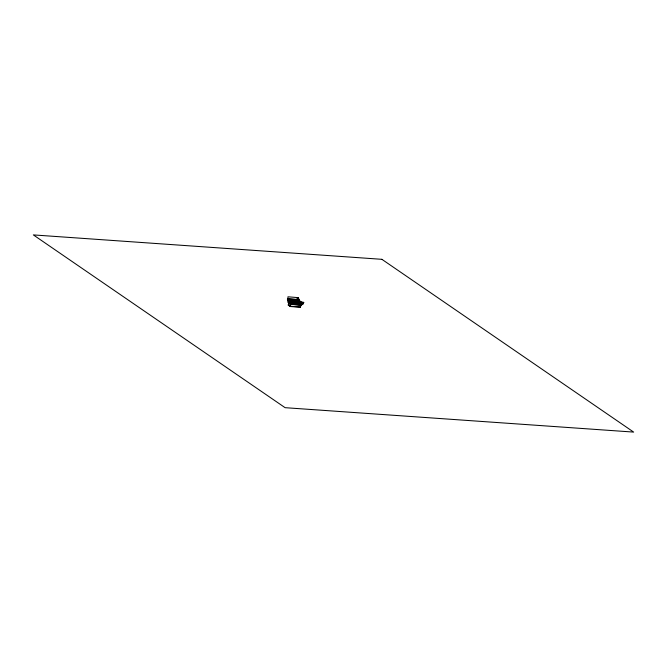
<?xml version="1.0" encoding="UTF-8"?>
<svg xmlns="http://www.w3.org/2000/svg" width="667" height="667" viewBox="0 0 667 667"><rect width="100%" height="100%" fill="white"/><g stroke="black" fill="none" stroke-linecap="round" stroke-linejoin="round"><path stroke-width="1" d="M303.168 303.91L302.835 302.568L302.893 304.16M291.662 302.801L290.437 304.252L291.562 302.768M291.963 302.66L291.371 303.552L292.021 302.693M298.432 300.092L292.079 299.942M288.436 301.392L288.219 300.092M288.427 300.625L289.161 303.727L289.011 302.268M301.826 303.518L300.667 304.577M292.413 302.426L302.676 303.402L302.968 302.985L292.655 302.259L292.363 302.676M288.086 299.591L287.435 299.166M299.158 300.292L287.961 299.658L287.961 296.798L298.449 297.649L298.274 300.375L287.952 299.658L288.002 298.791M302.951 303.168L292.288 302.543L293.463 301.609L303.81 302.685L289.336 301.451L287.694 300.275L287.944 298.866L298.316 299.516L298.399 300.208M296.723 300.6C297.015 301.751 297.832 297.874 296.598 301.176M296.765 300.575L296.565 301.251L296.732 300.367L297.324 300.584M288.444 300.6L288.886 303.068M290.112 304.119L290.67 303.31L290.128 304.06M300.675 304.702L300.375 306.962L290.412 306.27L288.461 304.927L288.861 302.685M297.257 301.459L296.782 300.167L297.215 300.784M297.107 302.251L297.957 299.008L299.942 302.651M287.836 300.317L288.086 298.908M288.194 302.193L288.444 300.775M296.857 304.486L300.934 304.769L300.492 307.254L290.303 306.537L288.252 305.127L288.694 302.643L290.854 302.826M289.086 302.86L289.386 301.426L287.844 300.25M290.387 303.752L290.637 302.343L292.329 303.46L302.51 304.169L302.76 302.76L301.726 302.051L295.623 301.626M290.529 303.785L290.779 302.376L292.379 303.435L292.63 302.026L291.546 301.342L291.296 302.751M290.303 306.537L290.754 304.052L290.412 306.27M291.437 302.785L291.687 301.376L303.777 302.334L302.601 303.243L292.513 302.368M298.766 301.659L299.016 300.25M299.166 300.258L298.908 301.701L296.765 301.526M301.459 305.136L301.709 303.727M290.445 300.917L288.302 300.742L288.052 302.151L291.471 304.435L291.721 303.026L297.774 303.477L291.721 303.026L291.412 304.46L301.601 305.169L301.851 303.76M302.368 304.135L302.618 302.726M296.915 302.576L296.965 302.034L296.69 302.61M297.174 300.517L297.315 299.883L297.182 300.383M297.14 300.534L297.249 299.967L297.132 300.884M296.865 300.4L297.057 299.842M296.773 301.309L297.232 299.766M297.023 300.559L297.115 299.942L296.89 300.584M288.094 299.575L287.377 299.525M296.865 302.284C297.215 302.059 296.373 302.201 297.182 301.984M294.681 300.567L287.46 299.266L295.798 300.367M287.669 299.383L287.569 298.899M296.957 300.3L297.123 299.758M296.882 300.467L297.065 299.9M296.923 300.317L297.073 299.791M296.948 301.409L297.407 300.4M290.437 301.909C289.386 301.884 290.445 303.71 290.387 301.968M288.094 300.067L288.936 303.01M300.3 304.894L300.859 304.235M302.184 303.51L301.551 304.152M302.735 303.143L302.676 303.402M299.925 302.051L300.358 302.801M298.224 299.658L287.911 298.933L289.028 299.55L288.719 300.984L293.813 301.342M291.546 301.342L293.58 301.484M295.631 302.234L299.625 302.518M301.467 305.069L291.479 304.369L290.537 303.718M288.252 305.127L290.287 305.269M299.641 302.109L294.439 301.459M295.339 300.85L299.266 301.426M287.46 299.266L290.462 299.775M292.471 300.108L294.472 300.45M296.657 300.458L297.282 300.692M300.525 304.419L301.601 305.169M288.202 302.118L289.153 302.768M301 302.876L298.299 297.949L291.988 302.309L293.005 302.459L297.974 299.066M296.982 300.917L297.032 301.342M290.203 301.351L291.095 301.634L290.203 301.351M302.66 303.185L292.288 302.526L302.66 303.185M381.891 259.321L33.35 234.909L285.109 407.679L633.65 432.091L381.891 259.321"/></g></svg>
